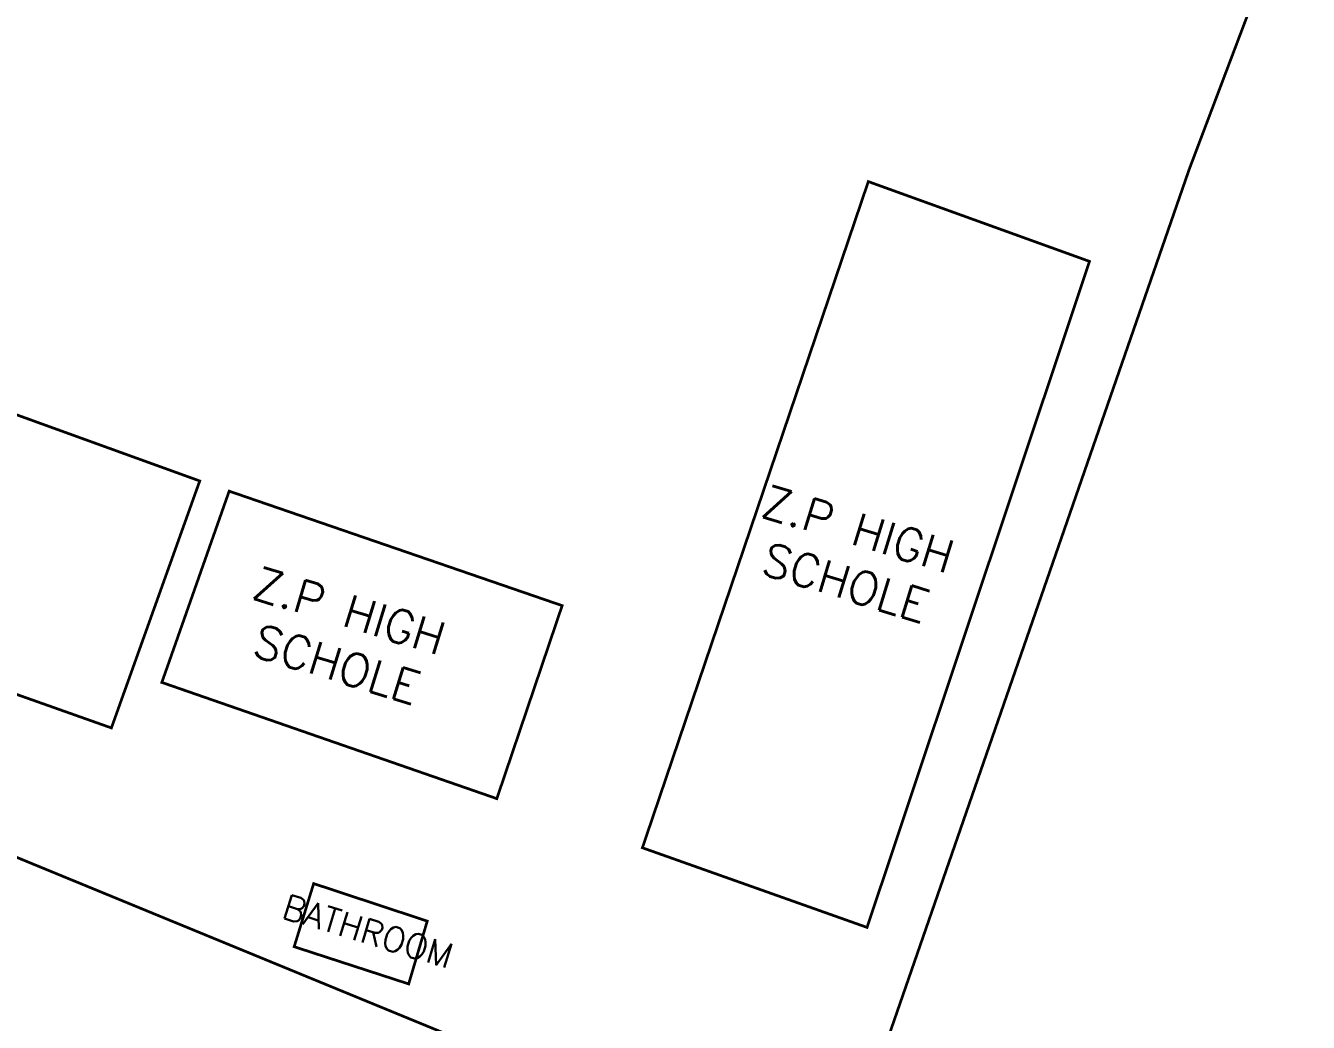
# Model space of a CAD drawing. Header units: inches. Extents: x 350994 to 353538, y 1581369 to 1583842.
# Drawn here: x 351652.03 to 351698.84, y 1583266.36 to 1583302.74 of the extents above; entities that cross this region are included whole.
import ezdxf

# ---------------------------------------------------------------- set-up
doc = ezdxf.new("R2010")
doc.units = ezdxf.units.IN
doc.header["$MEASUREMENT"] = 0
doc.linetypes.add('1', pattern=[0])
doc.linetypes.add('ACAD_ISO03W100', pattern=[30, 12, -18])
doc.layers.add('BOUNDARY', color=5, linetype='Continuous')
doc.layers.add('CW', color=94, linetype='1')
doc.styles.add('ROMANS', font='ROMANS.shx')

msp = doc.modelspace()

# ---------------------------------------------------------------- linework, layer by layer
at = {"layer": 'BOUNDARY', "lineweight": 5, "const_width": 0.1}
for points, elevation in [([(351627.967, 1583286.736), (351628.786, 1583289.253), (351622.821, 1583291.451), (351631.013, 1583314.927), (351637.614, 1583312.624), (351631.696, 1583295.668), (351641.219, 1583292.272), (351647.079, 1583290.209), (351658.383, 1583286.123), (351655.159, 1583277.109), (351627.967, 1583286.736)], 96.468), ([(351690.852, 1583294.137), (351682.78, 1583297.05), (351674.536, 1583272.735), (351682.734, 1583269.828), (351690.852, 1583294.137)], 94.918), ([(351671.608, 1583281.573), (351669.224, 1583274.528), (351657, 1583278.77), (351657, 1583278.77), (351659.457, 1583285.751), (351659.457, 1583285.751), (351671.608, 1583281.573)], 95.536), ([(351661.829, 1583269.124), (351662.54, 1583271.428), (351666.685, 1583270.058), (351666.007, 1583267.765), (351661.829, 1583269.124)], 95.621)]:
    msp.add_lwpolyline(points, dxfattribs=dict(at, elevation=elevation))
at = {"layer": 'CW', "linetype": 'ACAD_ISO03W100', "lineweight": 5, "ltscale": 0.1, "const_width": 0.1, "elevation": 94.742}
msp.add_lwpolyline([(351694.491, 1583297.501), (351681.533, 1583260.118), (351608.606, 1583290.111), (351620.667, 1583327.744), (351621.816, 1583331.224), (351623.7, 1583336.079), (351671.425, 1583318.699), (351698.773, 1583308.822), (351694.491, 1583297.501)], dxfattribs=at)

# ---------------------------------------------------------------- texts
at = {"layer": 'BOUNDARY', "color": 0, "lineweight": 9, "style": 'ROMANS'}
for s, p in [('Z.P HIGH', (351678.79, 1583284.849, 95.746)), ('SCHOLE', (351678.805, 1583282.753, 95.746)), ('Z.P HIGH', (351660.224, 1583281.864, 95.746)), ('SCHOLE', (351660.238, 1583279.768, 95.746))]:
    msp.add_text(s, height=1.2, rotation=342.9575, dxfattribs=at).set_placement(p)
at = {"layer": 'BOUNDARY', "color": 0, "lineweight": 5, "insert": (351664.523, 1583269.686, 95.207), "char_height": 0.9, "width": 21.74101, "attachment_point": 5, "rotation": 342.966, "style": 'ROMANS'}
msp.add_mtext('BATHROOM', dxfattribs=at)

doc.saveas('drawing.dxf')
